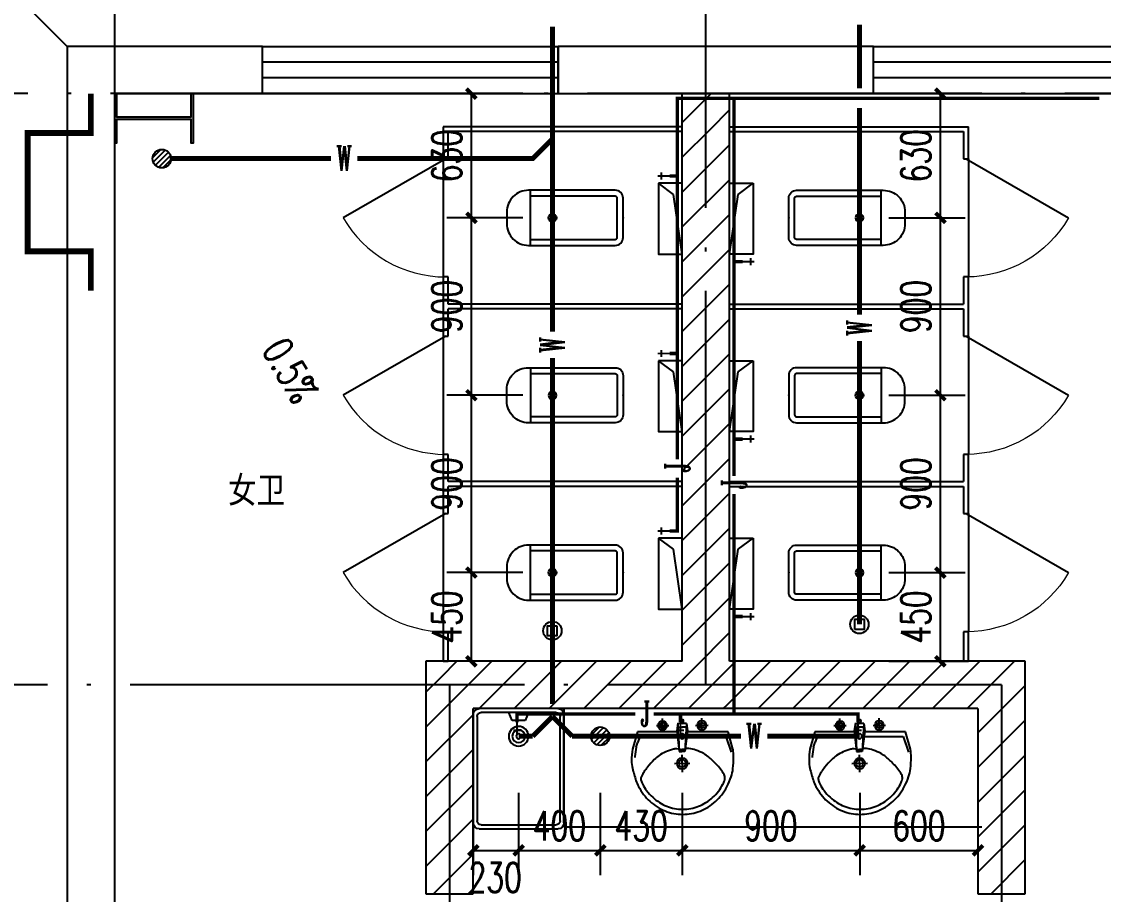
# Model space of a CAD drawing. Extents: x 14204718 to 16986381, y -1556765 to -15898.
# Drawn here: x 14931303 to 14936790, y -923927 to -919499 of the extents above; entities that cross this region are included whole.
import ezdxf

# ---------------------------------------------------------------- set-up
doc = ezdxf.new("R2010")
doc.units = 0
doc.header["$LTSCALE"] = 1000
doc.header["$MEASUREMENT"] = 0
doc.linetypes.add('DOTE', pattern=[2.42, 2, -0.2, 0.02, -0.2])
for name, color, linetype in [('COLUMN', 2, 'Continuous'), ('DIM_SYMB', 3, 'Continuous'), ('DOTE', 8, 'DOTE'), ('EQUIP_地漏', 7, 'Continuous'), ('EQUIP_污水', 7, 'Continuous'), ('EQUIP_给水', 7, 'Continuous'), ('LVTRY', 6, 'Continuous'), ('PIPE-污水', 2, 'Continuous'), ('PIPE-给水', 3, 'Continuous'), ('PUB_HATCH', 8, 'Continuous'), ('PUB_TEXT', 7, 'Continuous'), ('TEXT_污水', 7, 'Continuous'), ('TEXT_给水', 7, 'Continuous'), ('TWT_DIM', 3, 'Continuous'), ('WALL', 9, 'Continuous'), ('WALL-PARAPET', 6, 'Continuous'), ('WINDOW', 4, 'Continuous')]:
    doc.layers.add(name, color=color, linetype=linetype)
doc.styles.add('_TCH_DIM', font='SIMPLEX', dxfattribs={"bigfont": 'GBCBIG'})
doc.styles.add('_TCH_DIM_T3', font='SIMPLEX', dxfattribs={"width": 0.705882, "bigfont": 'GBCBIG'})
doc.styles.add('_TWT_PIPETEXT', font='COMPLEX', dxfattribs={"width": 0.8, "height": 2.5, "bigfont": 'HZTXT'})
doc.styles.add('YAYA', font='', dxfattribs={"width": 0.8, "height": 1})
doc.styles.get('YAYA').set_extended_font_data('SimSun')
doc.dimstyles.new('_TWT_ARCH&&50', dxfattribs={"dimtxt": 148.75, "dimasz": 50, "dimexe": 125, "dimexo": 150, "dimgap": 50, "dimtad": 1, "dimdec": 0, "dimzin": 0, "dimdsep": 46, "dimtxsty": '_TCH_DIM_T3', "dimblk": 'ARCHTICK', "dimcen": 0.09, "dimclrt": 7, "dimazin": 2, "dimtfac": 1, "dimtdec": 0, "dimtix": 1, "dimtmove": 2, "dimatfit": 3, "dimfxl": 0, "dimtolj": 1, "dimtzin": 0, "dimarcsym": 0})
pattern_1 = [(45, (0, 89.76), (-88.388383, 88.388383), [])]

# ---------------------------------------------------------------- blocks, each defined once
blk = doc.blocks.new('A$C797E1D2B')
at = {"layer": 'COLUMN'}
h = blk.add_hatch(color=256, dxfattribs=at)
h.paths.add_polyline_path([(125, 400), (250, 400), (250, 388), (130, 388), (130, 200), (125, 200)])
h.paths.add_polyline_path([(0, 400), (125, 400), (125, 200), (120, 200), (120, 388), (0, 388)])
h.paths.add_polyline_path([(0, 12), (120, 12), (120, 200), (125, 200), (125, 0), (0, 0)])
h.paths.add_polyline_path([(125, 200), (130, 200), (130, 12), (250, 12), (250, 0), (125, 0)])
blk.add_lwpolyline([(250, 0), (250, 12), (130, 12), (130, 388), (250, 388), (250, 400), (0, 400), (0, 388), (120, 388), (120, 12), (0, 12), (0, 0)], close=True, dxfattribs=at)
blk = doc.blocks.new('954652')
at = {"layer": 'LVTRY', "color": 3}
for p, q in [((1767462.5, 101357.1), (1767506.3, 101053.6)), ((1767506.3, 101053.6), (1767582.5, 100997.1))]:
    blk.add_line(p, q, dxfattribs=at)
blk.add_lwpolyline([(1767582.5, 100997.1), (1767582.5, 101357.1), (1767462.5, 101357.1), (1767462.5, 100997.1)], close=True, dxfattribs=at)
blk = doc.blocks.new('$lvtry$00000037')
for p, q in [((-305, -430), (-305, -30)), ((-285, -420), (-285, -40)), ((-275, 0), (275, 0)), ((-265, -20), (265, -20)), ((285, -40), (285, -420)), ((305, -30), (305, -430)), ((285, -180), (245, -197.5)), ((245, -197.5), (245, -262.5)), ((245, -262.5), (285, -280)), ((275, -460), (-275, -460)), ((265, -440), (-265, -440))]:
    blk.add_line(p, q)
for radius in [50, 32.5]:
    blk.add_circle((165, -230), radius)
for centre, radius, start, end in [((-275, -30), 30, 90, 180), ((-265, -40), 20, 90, 180), ((265, -40), 20, 0, 90), ((275, -30), 30, 0, 90), ((-275, -430), 30, 180, 270), ((-265, -420), 20, 180, 270), ((265, -420), 20, 270, 0), ((275, -430), 30, 270, 0)]:
    blk.add_arc(centre, radius, start, end)
blk = doc.blocks.new('$TCHSYS$APDOOR2D')
blk.add_line((0.5, 0), (0, 0.866))
at = {"lineweight": 13}
blk.add_arc((0.5, 0), 1, 120, 180, dxfattribs=at)
blk = doc.blocks.new('$lvtry$00000192')
for p, q in [((-108.8, -118), (-109.6, -48.6)), ((110, -117.2), (109.2, -47.8)), ((-143.9, -83.7), (-74.5, -82.9)), ((-23.5, -72.4), (-30.1, -109.3)), ((-23.5, -72.4), (0.2, -72.7)), ((-23.5, -72.4), (-17.3, -211.8)), ((-22.7, -91.1), (0, -91.4)), ((22.7, -91.7), (0, -91.4)), ((24, -73), (0.2, -72.7)), ((24, -73), (14.4, -212.1)), ((24, -73), (29.7, -110)), ((74.9, -82.9), (144.3, -82.1)), ((-249.2, -114), (-276.5, -200)), ((-29.5, -114), (-249.2, -114)), ((-236.7, -137.8), (-247.1, -165.9)), ((-234.7, -137.8), (-26.5, -137.8)), ((-30.1, -109.3), (-17.3, -211.8)), ((29.7, -110), (14.4, -212.1)), ((25.5, -137.8), (243.1, -137.8)), ((255.6, -114), (29.1, -114)), ((243.1, -137.8), (262.9, -191.6)), ((243.1, -137.8), (271.8, -215.7)), ((282.9, -200), (255.6, -114)), ((-256.5, -191.6), (-247.1, -165.9)), ((-17.7, -202.1), (-1.3, -202.3)), ((-17.3, -211.8), (-1.5, -211.9)), ((14.4, -212.1), (-1.5, -211.9)), ((15, -202.5), (-1.3, -202.3)), ((0.7, -314.2), (-0.3, -228.6)), ((-42.6, -271.9), (43, -270.9))]:
    blk.add_line(p, q)
for points in [[(-276.5, -200, 0.044851), (-281.9, -257.3, 0.06689), (-276.8, -295.6, 0.023023), (-257.4, -356.1, 0.044853), (-243.3, -385.6, 0.043799), (-214.9, -425.2, 0.044001), (-180.1, -459.1, 0.042834), (-139.4, -486.8, 0.043018), (-94.7, -507.1, 0.042273), (-46.8, -519.7, 0.042347), (2.4, -524, 0.04234), (51.7, -519.9, 0.042268), (99.6, -507.6, 0.043003), (144.4, -487.6, 0.042821), (185.3, -460, 0.043985), (220.2, -426.4, 0.043782), (248.9, -386.9, 0.044843), (272.9, -337.5, 0.059205), (282.9, -297.1, 0.030672), (286.5, -240.9, 0.04375), (283.2, -201.5, 0.001982), (283.1, -201.1, 0.000717), (282.9, -200)], [(-20.5, -199.9, 0.021783), (-40.4, -199.8, 0.043137), (-49.1, -200.9, 0.041783), (-92.1, -214, 0.044848), (-129.2, -232.9, 0.04131), (-155.5, -252.5, 0.026055), (-193.7, -290, 0.052783), (-227.6, -335.8, 0.159914), (-230.5, -349.3, 0.063485), (-228.6, -357.5, 0.0374), (-221.4, -373, 0.051256), (-198.3, -406.2, 0.043963), (-164.1, -439.5, 0.042872), (-127, -464.8, 0.042994), (-86.3, -483.4, 0.042296), (-42.5, -494.8, 0.042347), (2.5, -498.8, 0.042341), (47.5, -495.1, 0.042292), (91.3, -483.8, 0.04298), (132.2, -465.5, 0.042859), (169.4, -440.4, 0.043948), (202.3, -408.7, 0.046877), (227.2, -374.1, 0.041749), (235.2, -357.2, 0.059652), (238.1, -345.7, 0.177603), (233.7, -327, 0.063235), (189.1, -274.6, 0.024325), (145.8, -238.9, 0.043369), (120, -222.9, 0.042415), (76.2, -205.2, 0.050318), (37.7, -197.5, 0.034463), (32.6, -197.3, 0.015757), (19, -198.3, 0.015757)]]:
    blk.add_lwpolyline(points, format="xyb")
blk.add_lwpolyline([(-256.5, -191.6), (-264.5, -236.9), (-264.3, -241.3)])
for centre, radius in [((-109.2, -83.3), 23.8), ((-109.2, -83.3), 14.2), ((109.6, -82.5), 23.8), ((109.6, -82.5), 14.2), ((0.2, -271.4), 28.5), ((0.2, -271.4), 19)]:
    blk.add_circle(centre, radius)
for centre, start, end in [((-1.2, -61.2), 79.8328, 278.7823), ((1, -61.3), 259.8328, 98.7823)]:
    blk.add_arc(centre, 6.83, start, end)
blk.add_point((0, -91.4))
blk = doc.blocks.new('$lvtry$00000200')
at = {"color": 0}
for p, q in [((-109.8, -40), (-109.8, -469.7)), ((99.8, -30), (-99.8, -30)), ((109.8, -469.7), (109.8, -40))]:
    blk.add_line(p, q, dxfattribs=at)
blk.add_lwpolyline([(99.8, 0), (-99.8, 0, 0.414214), (-139.8, -40), (-139.8, -479.7, 0.414214), (-29.8, -589.7), (29.8, -589.7, 0.414214), (139.8, -479.7), (139.8, -40, 0.414214)], format="xyb", close=True, dxfattribs=at)
blk.add_lwpolyline([(139.8, -469.7), (-139.8, -469.7)], dxfattribs=at)
blk.add_circle((0, -358.6), 20, dxfattribs=at)
for centre, start, end in [((-99.8, -40), 90, 180), ((99.8, -40), 0, 90)]:
    blk.add_arc(centre, 10, start, end, dxfattribs=at)
for p in [(0, 0), (0, -358.6)]:
    blk.add_point(p, dxfattribs=at)
blk = doc.blocks.new('$TCHSYS$WIN2D')
for p, q in [((-0.5, 0.5), (0.5, 0.5)), ((-0.5, 0.5), (-0.5, -0.5)), ((0.5, 0.5), (0.5, -0.5)), ((0.5, 0.1667), (-0.5, 0.1667)), ((0.5, -0.1667), (-0.5, -0.1667)), ((-0.5, -0.5), (0.5, -0.5))]:
    blk.add_line(p, q)
blk = doc.blocks.new('$TwtSys$00000147')
blk.add_circle((0, 0, 0), 1)
blk = doc.blocks.new('$TwtSys$00000136')
at = {"elevation": 0}
blk.add_lwpolyline([(-51, 45), (51, 45), (51, -49), (-51, -49)], close=True, dxfattribs=at)
blk.add_circle((0, 0, 0), 93.8)
blk = doc.blocks.new('$TwtSys$00000141')
for p, q in [((-94, 8), (-10, 92)), ((-94, 8), (-10, 92)), ((-87, -35), (35, 87)), ((-87, -35), (35, 87)), ((-66, -66), (66, 66)), ((-66, -66), (66, 66)), ((-32, -87), (88, 33)), ((-32, -87), (88, 33)), ((11, -92), (92, -11)), ((11, -92), (92, -11))]:
    blk.add_line(p, q)
blk.add_circle((0, 0), 94)
blk.add_circle((0, 0), 94)
blk = doc.blocks.new('$TwtSys$00000320')
at = {"const_width": 20}
for points in [[(0, 0), (0, -121)], [(-37, -83), (37, -83)]]:
    blk.add_lwpolyline(points, dxfattribs=at)
blk = doc.blocks.new('_ArchTick')
at = {"color": 0, "linetype": 'ByBlock', "const_width": 0.4}
blk.add_lwpolyline([(-0.5, -0.5), (0.5, 0.5)], dxfattribs=at)
blk = doc.blocks.new('*D411')
at = {"layer": 'Defpoints', "color": 0}
for p in [(14935554.3, -923262.4), (14936154.3, -923262.4), (14936154.3, -923703.6)]:
    blk.add_point(p, dxfattribs=at)
at = {"layer": 'TWT_DIM', "color": 0, "lineweight": -2}
for p, q in [((14935554.3, -923412.4), (14935554.3, -923828.6)), ((14936154.3, -923412.4), (14936154.3, -923828.6)), ((14935554.3, -923703.6), (14936154.3, -923703.6))]:
    blk.add_line(p, q, dxfattribs=at)
at = {"layer": 'TWT_DIM', "color": 0, "lineweight": -2, "xscale": 50, "yscale": 50, "zscale": 50, "rotation": 180}
blk.add_blockref('_ArchTick', (14935554.3, -923703.6), dxfattribs=at)
at = {"layer": 'TWT_DIM', "color": 0, "lineweight": -2, "xscale": 50, "yscale": 50, "zscale": 50}
blk.add_blockref('_ArchTick', (14936154.3, -923703.6), dxfattribs=at)
at = {"layer": 'TWT_DIM', "color": 7, "insert": (14935854.3, -923579.3), "char_height": 148.75, "attachment_point": 5, "style": '_TCH_DIM_T3'}
blk.add_mtext('\\A1;600', dxfattribs=at)
blk = doc.blocks.new('*D412')
at = {"layer": 'Defpoints', "color": 0}
for p in [(14934654.3, -923262.4), (14935554.3, -923262.4), (14935554.3, -923703.6)]:
    blk.add_point(p, dxfattribs=at)
at = {"layer": 'TWT_DIM', "color": 0, "lineweight": -2}
for p, q in [((14934654.3, -923412.4), (14934654.3, -923828.6)), ((14935554.3, -923412.4), (14935554.3, -923828.6)), ((14934654.3, -923703.6), (14935554.3, -923703.6))]:
    blk.add_line(p, q, dxfattribs=at)
at = {"layer": 'TWT_DIM', "color": 0, "lineweight": -2, "xscale": 50, "yscale": 50, "zscale": 50, "rotation": 180}
blk.add_blockref('_ArchTick', (14934654.3, -923703.6), dxfattribs=at)
at = {"layer": 'TWT_DIM', "color": 0, "lineweight": -2, "xscale": 50, "yscale": 50, "zscale": 50}
blk.add_blockref('_ArchTick', (14935554.3, -923703.6), dxfattribs=at)
at = {"layer": 'TWT_DIM', "color": 7, "insert": (14935104.3, -923579.3), "char_height": 148.75, "attachment_point": 5, "style": '_TCH_DIM_T3'}
blk.add_mtext('\\A1;900', dxfattribs=at)
blk = doc.blocks.new('*D413')
at = {"layer": 'Defpoints', "color": 0}
for p in [(14934238.4, -923262.4), (14934654.3, -923262.4), (14934654.3, -923703.6)]:
    blk.add_point(p, dxfattribs=at)
at = {"layer": 'TWT_DIM', "color": 0, "lineweight": -2}
for p, q in [((14934238.4, -923412.4), (14934238.4, -923828.6)), ((14934654.3, -923412.4), (14934654.3, -923828.6)), ((14934238.4, -923703.6), (14934654.3, -923703.6))]:
    blk.add_line(p, q, dxfattribs=at)
at = {"layer": 'TWT_DIM', "color": 0, "lineweight": -2, "xscale": 50, "yscale": 50, "zscale": 50, "rotation": 180}
blk.add_blockref('_ArchTick', (14934238.4, -923703.6), dxfattribs=at)
at = {"layer": 'TWT_DIM', "color": 0, "lineweight": -2, "xscale": 50, "yscale": 50, "zscale": 50}
blk.add_blockref('_ArchTick', (14934654.3, -923703.6), dxfattribs=at)
at = {"layer": 'TWT_DIM', "color": 7, "insert": (14934446.4, -923579.3), "char_height": 148.75, "attachment_point": 5, "style": '_TCH_DIM_T3'}
blk.add_mtext('\\A1;430', dxfattribs=at)
blk = doc.blocks.new('*D414')
at = {"layer": 'Defpoints', "color": 0}
for p in [(14933824.3, -923262.4), (14934238.4, -923262.4), (14934238.4, -923703.6)]:
    blk.add_point(p, dxfattribs=at)
at = {"layer": 'TWT_DIM', "color": 0, "lineweight": -2}
for p, q in [((14933824.3, -923412.4), (14933824.3, -923828.6)), ((14934238.4, -923412.4), (14934238.4, -923828.6)), ((14933824.3, -923703.6), (14934238.4, -923703.6))]:
    blk.add_line(p, q, dxfattribs=at)
at = {"layer": 'TWT_DIM', "color": 0, "lineweight": -2, "xscale": 50, "yscale": 50, "zscale": 50, "rotation": 180}
blk.add_blockref('_ArchTick', (14933824.3, -923703.6), dxfattribs=at)
at = {"layer": 'TWT_DIM', "color": 0, "lineweight": -2, "xscale": 50, "yscale": 50, "zscale": 50}
blk.add_blockref('_ArchTick', (14934238.4, -923703.6), dxfattribs=at)
at = {"layer": 'TWT_DIM', "color": 7, "insert": (14934031.4, -923579.3), "char_height": 148.75, "attachment_point": 5, "style": '_TCH_DIM_T3'}
blk.add_mtext('\\A1;400', dxfattribs=at)
blk = doc.blocks.new('*D415')
at = {"layer": 'Defpoints', "color": 0}
for p in [(14933594.3, -923262.4), (14933824.3, -923262.4), (14933824.3, -923703.6)]:
    blk.add_point(p, dxfattribs=at)
at = {"layer": 'TWT_DIM', "color": 0, "lineweight": -2}
for p, q in [((14933594.3, -923412.4), (14933594.3, -923828.6)), ((14933824.3, -923412.4), (14933824.3, -923828.6)), ((14933594.3, -923703.6), (14933824.3, -923703.6))]:
    blk.add_line(p, q, dxfattribs=at)
at = {"layer": 'TWT_DIM', "color": 0, "lineweight": -2, "xscale": 50, "yscale": 50, "zscale": 50, "rotation": 180}
blk.add_blockref('_ArchTick', (14933594.3, -923703.6), dxfattribs=at)
at = {"layer": 'TWT_DIM', "color": 0, "lineweight": -2, "xscale": 50, "yscale": 50, "zscale": 50}
blk.add_blockref('_ArchTick', (14933824.3, -923703.6), dxfattribs=at)
at = {"layer": 'TWT_DIM', "color": 7, "insert": (14933705.5, -923841.1), "char_height": 148.75, "attachment_point": 5, "style": '_TCH_DIM_T3'}
blk.add_mtext('\\A1;230', dxfattribs=at)
blk = doc.blocks.new('*D420')
at = {"layer": 'Defpoints', "color": 0}
for p in [(14935552.9, -922294.4), (14935963.8, -922294.4), (14935552.9, -922744.4)]:
    blk.add_point(p, dxfattribs=at)
at = {"layer": 'TWT_DIM', "color": 0, "lineweight": -2}
for p, q in [((14935702.9, -922294.4), (14936088.8, -922294.4)), ((14935963.8, -922744.4), (14935963.8, -922294.4)), ((14935702.9, -922744.4), (14936088.8, -922744.4))]:
    blk.add_line(p, q, dxfattribs=at)
at = {"layer": 'TWT_DIM', "color": 0, "lineweight": -2, "xscale": 50, "yscale": 50, "zscale": 50}
for p, rotation in [((14935963.8, -922294.4), 90), ((14935963.8, -922744.4), 270)]:
    blk.add_blockref('_ArchTick', p, dxfattribs=dict(at, rotation=rotation))
at = {"layer": 'TWT_DIM', "color": 7, "insert": (14935839.4, -922519.4), "char_height": 148.75, "attachment_point": 5, "rotation": 90, "style": '_TCH_DIM_T3'}
blk.add_mtext('\\A1;450', dxfattribs=at)
blk = doc.blocks.new('*D421')
at = {"layer": 'Defpoints', "color": 0}
for p in [(14935552.9, -921394.4), (14935963.8, -921394.4), (14935552.9, -922294.4)]:
    blk.add_point(p, dxfattribs=at)
at = {"layer": 'TWT_DIM', "color": 0, "lineweight": -2}
for p, q in [((14935702.9, -921394.4), (14936088.8, -921394.4)), ((14935963.8, -922294.4), (14935963.8, -921394.4)), ((14935702.9, -922294.4), (14936088.8, -922294.4))]:
    blk.add_line(p, q, dxfattribs=at)
at = {"layer": 'TWT_DIM', "color": 0, "lineweight": -2, "xscale": 50, "yscale": 50, "zscale": 50}
for p, rotation in [((14935963.8, -921394.4), 90), ((14935963.8, -922294.4), 270)]:
    blk.add_blockref('_ArchTick', p, dxfattribs=dict(at, rotation=rotation))
at = {"layer": 'TWT_DIM', "color": 7, "insert": (14935839.4, -921844.4), "char_height": 148.75, "attachment_point": 5, "rotation": 90, "style": '_TCH_DIM_T3'}
blk.add_mtext('\\A1;900', dxfattribs=at)
blk = doc.blocks.new('*D422')
at = {"layer": 'Defpoints', "color": 0}
for p in [(14935552.9, -920494.4), (14935963.8, -920494.4), (14935552.9, -921394.4)]:
    blk.add_point(p, dxfattribs=at)
at = {"layer": 'TWT_DIM', "color": 0, "lineweight": -2}
for p, q in [((14935702.9, -920494.4), (14936088.8, -920494.4)), ((14935963.8, -921394.4), (14935963.8, -920494.4)), ((14935702.9, -921394.4), (14936088.8, -921394.4))]:
    blk.add_line(p, q, dxfattribs=at)
at = {"layer": 'TWT_DIM', "color": 0, "lineweight": -2, "xscale": 50, "yscale": 50, "zscale": 50}
for p, rotation in [((14935963.8, -920494.4), 90), ((14935963.8, -921394.4), 270)]:
    blk.add_blockref('_ArchTick', p, dxfattribs=dict(at, rotation=rotation))
at = {"layer": 'TWT_DIM', "color": 7, "insert": (14935839.4, -920944.4), "char_height": 148.75, "attachment_point": 5, "rotation": 90, "style": '_TCH_DIM_T3'}
blk.add_mtext('\\A1;900', dxfattribs=at)
blk = doc.blocks.new('*D423')
at = {"layer": 'Defpoints', "color": 0}
for p in [(14935552.9, -919864.4), (14935963.8, -919864.4), (14935552.9, -920494.4)]:
    blk.add_point(p, dxfattribs=at)
at = {"layer": 'TWT_DIM', "color": 0, "lineweight": -2}
for p, q in [((14935702.9, -919864.4), (14936088.8, -919864.4)), ((14935963.8, -920494.4), (14935963.8, -919864.4)), ((14935702.9, -920494.4), (14936088.8, -920494.4))]:
    blk.add_line(p, q, dxfattribs=at)
at = {"layer": 'TWT_DIM', "color": 0, "lineweight": -2, "xscale": 50, "yscale": 50, "zscale": 50}
for p, rotation in [((14935963.8, -919864.4), 90), ((14935963.8, -920494.4), 270)]:
    blk.add_blockref('_ArchTick', p, dxfattribs=dict(at, rotation=rotation))
at = {"layer": 'TWT_DIM', "color": 7, "insert": (14935839.4, -920179.4), "char_height": 148.75, "attachment_point": 5, "rotation": 90, "style": '_TCH_DIM_T3'}
blk.add_mtext('\\A1;630', dxfattribs=at)
blk = doc.blocks.new('*D424')
at = {"layer": 'Defpoints', "color": 0}
for p in [(14933584.8, -922294.4), (14933995.7, -922294.4), (14933995.7, -922744.4)]:
    blk.add_point(p, dxfattribs=at)
at = {"layer": 'TWT_DIM', "color": 0, "lineweight": -2}
for p, q in [((14933845.7, -922294.4), (14933459.8, -922294.4)), ((14933584.8, -922744.4), (14933584.8, -922294.4)), ((14933845.7, -922744.4), (14933459.8, -922744.4))]:
    blk.add_line(p, q, dxfattribs=at)
at = {"layer": 'TWT_DIM', "color": 0, "lineweight": -2, "xscale": 50, "yscale": 50, "zscale": 50}
for p, rotation in [((14933584.8, -922294.4), 90), ((14933584.8, -922744.4), 270)]:
    blk.add_blockref('_ArchTick', p, dxfattribs=dict(at, rotation=rotation))
at = {"layer": 'TWT_DIM', "color": 7, "insert": (14933460.5, -922519.4), "char_height": 148.75, "attachment_point": 5, "rotation": 90, "style": '_TCH_DIM_T3'}
blk.add_mtext('\\A1;450', dxfattribs=at)
blk = doc.blocks.new('*D425')
at = {"layer": 'Defpoints', "color": 0}
for p in [(14933584.8, -921394.4), (14933995.7, -921394.4), (14933995.7, -922294.4)]:
    blk.add_point(p, dxfattribs=at)
at = {"layer": 'TWT_DIM', "color": 0, "lineweight": -2}
for p, q in [((14933845.7, -921394.4), (14933459.8, -921394.4)), ((14933584.8, -922294.4), (14933584.8, -921394.4)), ((14933845.7, -922294.4), (14933459.8, -922294.4))]:
    blk.add_line(p, q, dxfattribs=at)
at = {"layer": 'TWT_DIM', "color": 0, "lineweight": -2, "xscale": 50, "yscale": 50, "zscale": 50}
for p, rotation in [((14933584.8, -921394.4), 90), ((14933584.8, -922294.4), 270)]:
    blk.add_blockref('_ArchTick', p, dxfattribs=dict(at, rotation=rotation))
at = {"layer": 'TWT_DIM', "color": 7, "insert": (14933460.5, -921844.4), "char_height": 148.75, "attachment_point": 5, "rotation": 90, "style": '_TCH_DIM_T3'}
blk.add_mtext('\\A1;900', dxfattribs=at)
blk = doc.blocks.new('*D426')
at = {"layer": 'Defpoints', "color": 0}
for p in [(14933584.8, -920494.4), (14933995.7, -920494.4), (14933995.7, -921394.4)]:
    blk.add_point(p, dxfattribs=at)
at = {"layer": 'TWT_DIM', "color": 0, "lineweight": -2}
for p, q in [((14933845.7, -920494.4), (14933459.8, -920494.4)), ((14933584.8, -921394.4), (14933584.8, -920494.4)), ((14933845.7, -921394.4), (14933459.8, -921394.4))]:
    blk.add_line(p, q, dxfattribs=at)
at = {"layer": 'TWT_DIM', "color": 0, "lineweight": -2, "xscale": 50, "yscale": 50, "zscale": 50}
for p, rotation in [((14933584.8, -920494.4), 90), ((14933584.8, -921394.4), 270)]:
    blk.add_blockref('_ArchTick', p, dxfattribs=dict(at, rotation=rotation))
at = {"layer": 'TWT_DIM', "color": 7, "insert": (14933460.5, -920944.4), "char_height": 148.75, "attachment_point": 5, "rotation": 90, "style": '_TCH_DIM_T3'}
blk.add_mtext('\\A1;900', dxfattribs=at)
blk = doc.blocks.new('*D427')
at = {"layer": 'Defpoints', "color": 0}
for p in [(14933584.8, -919864.4), (14933995.7, -919864.4), (14933995.7, -920494.4)]:
    blk.add_point(p, dxfattribs=at)
at = {"layer": 'TWT_DIM', "color": 0, "lineweight": -2}
for p, q in [((14933845.7, -919864.4), (14933459.8, -919864.4)), ((14933584.8, -920494.4), (14933584.8, -919864.4)), ((14933845.7, -920494.4), (14933459.8, -920494.4))]:
    blk.add_line(p, q, dxfattribs=at)
at = {"layer": 'TWT_DIM', "color": 0, "lineweight": -2, "xscale": 50, "yscale": 50, "zscale": 50}
for p, rotation in [((14933584.8, -919864.4), 90), ((14933584.8, -920494.4), 270)]:
    blk.add_blockref('_ArchTick', p, dxfattribs=dict(at, rotation=rotation))
at = {"layer": 'TWT_DIM', "color": 7, "insert": (14933460.5, -920179.4), "char_height": 148.75, "attachment_point": 5, "rotation": 90, "style": '_TCH_DIM_T3'}
blk.add_mtext('\\A1;630', dxfattribs=at)

msp = doc.modelspace()

# ---------------------------------------------------------------- hatches: boundary and pattern name
at = {"layer": 'PIPE-污水', "linetype": 'Continuous'}
for points in [[(14933895.7, -920193.9), (14933895.7, -920206.4), (14933900.9, -920206.4)], [(14933895.7, -920193.9), (14933904.5, -920202.8), (14933900.9, -920206.4)]]:
    msp.add_hatch(color=256, dxfattribs=at).paths.add_polyline_path(points)
at = {"layer": 'PIPE-给水', "linetype": 'Continuous'}
for points in [[(14934629.9, -919887.9), (14934621.1, -919887.9), (14934621.1, -919879.2)], [(14934629.9, -919887.9), (14934629.9, -919879.2), (14934621.1, -919879.2)], [(14934629.9, -922082.7), (14934629.9, -922091.4), (14934638.6, -922091.4)], [(14934629.9, -922082.7), (14934638.6, -922082.7), (14934638.6, -922091.4)], [(14933816.2, -923011.5), (14933807.5, -923011.5), (14933807.5, -923002.7)], [(14933816.2, -923011.5), (14933816.2, -923002.7), (14933807.5, -923002.7)], [(14935545.4, -923011.5), (14935554.1, -923011.5), (14935554.1, -923002.7)], [(14935545.4, -923011.5), (14935545.4, -923002.7), (14935554.1, -923002.7)]]:
    msp.add_hatch(color=256, dxfattribs=at).paths.add_polyline_path(points)
at = {"layer": 'PUB_HATCH'}
h = msp.add_hatch(dxfattribs=at)
h.set_pattern_fill('普通砖', color=256, scale=50, style=0)
h.set_pattern_definition(pattern_1)
h.paths.add_polyline_path([(14934654.3, -920044.5), (14934894.3, -920044.5), (14934894.3, -919864.4), (14934654.3, -919864.4)])
h = msp.add_hatch(dxfattribs=at)
h.set_pattern_fill('普通砖', color=256, scale=50, style=0)
h.set_pattern_definition(pattern_1)
h.paths.add_polyline_path([(14934654.3, -920944.4), (14934894.3, -920944.4), (14934894.3, -920044.5), (14934654.3, -920044.5)])
h = msp.add_hatch(dxfattribs=at)
h.set_pattern_fill('普通砖', color=256, scale=50, style=0)
h.set_pattern_definition(pattern_1)
h.paths.add_polyline_path([(14934654.3, -921844.4), (14934894.3, -921844.4), (14934894.3, -920944.4), (14934654.3, -920944.4)])
h = msp.add_hatch(dxfattribs=at)
h.set_pattern_fill('普通砖', color=256, scale=50, style=0)
h.set_pattern_definition(pattern_1)
h.paths.add_polyline_path([(14934814.3, -922824.4), (14934894.3, -922744.4), (14934894.3, -921844.4), (14934654.3, -921844.4), (14934654.3, -922744.4)])
h = msp.add_hatch(dxfattribs=at)
h.set_pattern_fill('普通砖', color=256, scale=50, style=0)
h.set_pattern_definition(pattern_1)
h.paths.add_polyline_path([(14933354.3, -922744.4), (14933354.3, -923924.4), (14933594.3, -923924.4), (14933594.3, -922984.4)])
h = msp.add_hatch(dxfattribs=at)
h.set_pattern_fill('普通砖', color=256, scale=50, style=0)
h.set_pattern_definition(pattern_1)
h.paths.add_polyline_path([(14934814.3, -922824.4), (14934654.3, -922744.4), (14933354.3, -922744.4), (14933594.3, -922984.4), (14934894.3, -922984.4)])
h = msp.add_hatch(dxfattribs=at)
h.set_pattern_fill('普通砖', color=256, scale=50, style=0)
h.set_pattern_definition(pattern_1)
h.paths.add_polyline_path([(14936394.3, -922744.4), (14934894.3, -922744.4), (14934814.3, -922824.4), (14934894.3, -922984.4), (14936154.3, -922984.4)])
h = msp.add_hatch(dxfattribs=at)
h.set_pattern_fill('普通砖', color=256, scale=50, style=0)
h.set_pattern_definition(pattern_1)
h.paths.add_polyline_path([(14936154.3, -922984.4), (14936154.3, -923924.4), (14936394.3, -923924.4), (14936394.3, -922744.4)])

# ---------------------------------------------------------------- linework, layer by layer
at = {"ltscale": 0.5}
msp.add_line((14931534.3, -919624.4, 400), (14931034.3, -919124.4, 400), dxfattribs=at)
at = {"const_width": 30, "elevation": 400}
msp.add_lwpolyline([(14931654.3, -920864.4), (14931654.3, -920664.4), (14931334.3, -920664.4), (14931334.3, -920064.4), (14931654.3, -920064.4), (14931654.3, -919864.4)], dxfattribs=at)
at = {"layer": 'DIM_SYMB'}
for points in [[(14932710.8, -921595.2, 0, 0, 0), (14932483.4, -921206.9, 40, 0, 0), (14932407.6, -921077.4, 0, 0, 0)], [(14935286.9, -924468.8, 0, 0, 0), (14935286.9, -924018.8, 40, 0, 0), (14935286.9, -923868.8, 0, 0, 0)]]:
    msp.add_lwpolyline(points, format="xyseb", dxfattribs=at)
at = {"layer": 'DOTE'}
for p, q in [((14931774.3, -919124.4, 400), (14931774.3, -925584.4, 400)), ((14934774.3, -922864.4, 400), (14934774.3, -919124.4, 400)), ((14938594.3, -919864.4, 400), (14931034.3, -919864.4, 400)), ((14936274.3, -922864.4, 400), (14931034.3, -922864.4, 400)), ((14933474.3, -922864.4, 400), (14933474.3, -925584.4, 400)), ((14936274.3, -922864.4, 400), (14936274.3, -925584.4, 400))]:
    msp.add_line(p, q, dxfattribs=at)
at = {"layer": 'LVTRY'}
for p, q in [((14933441.8, -920032), (14933441.8, -920194.4)), ((14934654.3, -920032), (14933441.8, -920032)), ((14934654.3, -920057), (14934654.3, -920032)), ((14934894.3, -920032), (14936106.8, -920032)), ((14936106.8, -920194.4), (14936106.8, -920032)), ((14933466.8, -920194.4), (14933466.8, -920057)), ((14934654.3, -920057), (14933466.8, -920057)), ((14934894.3, -920057), (14936081.8, -920057)), ((14936081.8, -920057), (14936081.8, -920194.4)), ((14933441.8, -920194.4), (14933466.8, -920194.4)), ((14933441.8, -920194.4, 800), (14933441.8, -920794.4, 800)), ((14936081.8, -920194.4), (14936106.8, -920194.4)), ((14936106.8, -920194.4, 800), (14936106.8, -920794.4, 800)), ((14933466.8, -920794.4), (14933441.8, -920794.4)), ((14933441.8, -920794.4), (14933441.8, -920944.4)), ((14933466.8, -920931.9), (14933466.8, -920794.4)), ((14936106.8, -920794.4), (14936081.8, -920794.4)), ((14936081.8, -920794.4), (14936081.8, -920931.9)), ((14936106.8, -920944.4), (14936106.8, -920794.4)), ((14933441.8, -920944.4), (14933441.8, -921094.4)), ((14934654.3, -920931.9), (14933466.8, -920931.9)), ((14934654.3, -920956.9), (14933466.8, -920956.9)), ((14933466.8, -921094.4), (14933466.8, -920956.9)), ((14934654.3, -920956.9), (14934654.3, -920931.9)), ((14934894.3, -920931.9), (14936081.8, -920931.9)), ((14934894.3, -920956.9), (14936081.8, -920956.9)), ((14936081.8, -920956.9), (14936081.8, -921094.4)), ((14936106.8, -921094.4), (14936106.8, -920944.4)), ((14933441.8, -921094.4), (14933466.8, -921094.4)), ((14933441.8, -921094.4, 800), (14933441.8, -921694.4, 800)), ((14936081.8, -921094.4), (14936106.8, -921094.4)), ((14936106.8, -921094.4, 800), (14936106.8, -921694.4, 800)), ((14933466.8, -921694.4), (14933441.8, -921694.4)), ((14933441.8, -921694.4), (14933441.8, -921844.4)), ((14933466.8, -921831.9), (14933466.8, -921694.4)), ((14936106.8, -921694.4), (14936081.8, -921694.4)), ((14936081.8, -921694.4), (14936081.8, -921831.9)), ((14936106.8, -921844.4), (14936106.8, -921694.4)), ((14933441.8, -921844.4), (14933441.8, -921994.4)), ((14934654.3, -921831.9), (14933466.8, -921831.9)), ((14934654.3, -921856.9), (14934654.3, -921831.9)), ((14934894.3, -921831.9), (14936081.8, -921831.9)), ((14936106.8, -921994.4), (14936106.8, -921844.4)), ((14934654.3, -921856.9), (14933466.8, -921856.9)), ((14933466.8, -921994.4), (14933466.8, -921856.9)), ((14934894.3, -921856.9), (14936081.8, -921856.9)), ((14936081.8, -921856.9), (14936081.8, -921994.4)), ((14933441.8, -921994.4), (14933466.8, -921994.4)), ((14933441.8, -921994.4, 800), (14933441.8, -922594.4, 800)), ((14936081.8, -921994.4), (14936106.8, -921994.4)), ((14936106.8, -921994.4, 800), (14936106.8, -922594.4, 800)), ((14933466.8, -922594.4), (14933441.8, -922594.4)), ((14933441.8, -922594.4), (14933441.8, -922744.4)), ((14933466.8, -922744.4), (14933466.8, -922594.4)), ((14936106.8, -922594.4), (14936081.8, -922594.4)), ((14936081.8, -922594.4), (14936081.8, -922744.4)), ((14936106.8, -922744.4), (14936106.8, -922594.4)), ((14933441.8, -922744.4), (14933466.8, -922744.4)), ((14936081.8, -922744.4), (14936106.8, -922744.4)), ((14934054.3, -922984.4, 400), (14934054.3, -923584.4, 400)), ((14934054.3, -923584.4, 400), (14936174.3, -923584.4, 400))]:
    msp.add_line(p, q, dxfattribs=at)
at = {"layer": 'PIPE-污水', "linetype": 'Continuous', "ltscale": 0.25, "const_width": 25}
for points in [[(14933995.7, -920093.9), (14933995.7, -919525.3)], [(14935552.9, -919837.9), (14935552.9, -919513.6)], [(14935552.9, -920985.4), (14935552.9, -919937.9)], [(14933895.7, -920193.9), (14933995.7, -920093.9)], [(14933995.7, -921072.1), (14933995.7, -920093.9)], [(14932873, -920193.9), (14932054.7, -920193.9)], [(14933895.7, -920193.9), (14933006.8, -920193.9)], [(14935552.9, -922556.7), (14935552.9, -921119.3)], [(14933995.7, -922961.5), (14933995.7, -921205.9)], [(14933895.7, -923124.4), (14933995.7, -923024.4)], [(14934095.7, -923124.4), (14933995.7, -923024.4)], [(14933824.3, -923124.4), (14933895.7, -923124.4)], [(14934095.7, -923124.4), (14934653.5, -923124.4)], [(14934653.5, -923124.4), (14934952.2, -923124.4)], [(14935086.1, -923124.4), (14935553.5, -923124.4)]]:
    msp.add_lwpolyline(points, dxfattribs=at)
at = {"layer": 'PIPE-给水', "linetype": 'Continuous', "ltscale": 0.25, "const_width": 17.5}
for points in [[(14934629.9, -919887.9), (14934629.9, -920282.7)], [(14934917, -919887.9), (14934629.9, -919887.9)], [(14936770.2, -919887.9), (14934917, -919887.9)], [(14934917, -919887.9), (14934917, -920717.2)], [(14934629.9, -920282.7), (14934589.8, -920282.7)], [(14934629.9, -920282.7), (14934629.9, -921182.7)], [(14934917, -920717.2), (14934960.2, -920717.2)], [(14934917, -920717.2), (14934917, -921617.2)], [(14934629.9, -921182.7), (14934589.8, -921182.7)], [(14934629.9, -921182.7), (14934629.9, -921720.2)], [(14934917, -921617.2), (14934960.2, -921617.2)], [(14934917, -921617.2), (14934917, -921804.2)], [(14934629.9, -921812.1), (14934629.9, -922082.7)], [(14934917, -921896.1), (14934917, -922517.2)], [(14934629.9, -922082.7), (14934589.8, -922082.7)], [(14934917, -922517.2), (14934960.2, -922517.2)], [(14934917, -922517.2), (14934917, -923011.5)], [(14933816.2, -923011.5), (14933816.2, -923053.7)], [(14934416.9, -923011.5), (14933816.2, -923011.5)], [(14934645.4, -923011.5), (14934508.9, -923011.5)], [(14934917, -923011.5), (14934645.4, -923011.5)], [(14934645.4, -923011.5), (14934645.4, -923053.7)], [(14935545.4, -923011.5), (14934917, -923011.5)], [(14935545.4, -923011.5), (14935545.4, -923053.7)]]:
    msp.add_lwpolyline(points, dxfattribs=at)
at = {"layer": 'WALL'}
for p, q in [((14934654.3, -920044.5), (14934654.3, -919864.4)), ((14934894.3, -920044.5), (14934894.3, -919864.4)), ((14934654.3, -920944.4), (14934654.3, -920044.5)), ((14934894.3, -920944.4), (14934894.3, -920044.5)), ((14934654.3, -921844.4), (14934654.3, -920944.4)), ((14934894.3, -921844.4), (14934894.3, -920944.4)), ((14934654.3, -922744.4), (14934654.3, -921844.4)), ((14934894.3, -922744.4), (14934894.3, -921844.4)), ((14933354.3, -922744.4), (14933354.3, -923924.4)), ((14934654.3, -922744.4), (14933354.3, -922744.4)), ((14936394.3, -922744.4), (14934894.3, -922744.4)), ((14936394.3, -923924.4), (14936394.3, -922744.4)), ((14933594.3, -923924.4), (14933594.3, -922984.4)), ((14934894.3, -922984.4), (14933594.3, -922984.4)), ((14936154.3, -922984.4), (14934894.3, -922984.4)), ((14936154.3, -922984.4), (14936154.3, -923924.4)), ((14933354.3, -923924.4), (14933594.3, -923924.4)), ((14936154.3, -923924.4), (14936394.3, -923924.4))]:
    msp.add_line(p, q, dxfattribs=at)
at = {"layer": 'WALL-PARAPET'}
for p, q in [((14931534.3, -919624.4), (14931534.3, -924964.4)), ((14932524.3, -919624.4), (14931534.3, -919624.4)), ((14932524.3, -919864.4), (14932524.3, -919624.4)), ((14934894.3, -919624.4), (14934024.3, -919624.4)), ((14934024.3, -919624.4), (14934024.3, -919864.4)), ((14935624.3, -919624.4), (14934894.3, -919624.4)), ((14935624.3, -919864.4), (14935624.3, -919624.4)), ((14931774.3, -919864.4), (14931774.3, -924844.4)), ((14931774.3, -919864.4), (14932524.3, -919864.4)), ((14934024.3, -919864.4), (14934894.3, -919864.4)), ((14934894.3, -919864.4), (14935624.3, -919864.4))]:
    msp.add_line(p, q, dxfattribs=at)

# ---------------------------------------------------------------- block references
for name, p, rotation in [('A$C797E1D2B', (14932174.3, -920114.4, 400), 90.00000000000001), ('954652', (16702116.8, -819322.1, 400), 180), ('954652', (16702116.8, -820222.1, 0), 180), ('954652', (16702116.8, -821122.1, 400), 180)]:
    msp.add_blockref(name, p, dxfattribs=dict(rotation=rotation))
at = {"xscale": -1, "rotation": 180}
for p in [(13167431.9, -819322.1, 400), (13167431.9, -820222.1, 0), (13167431.9, -821122.1, 400)]:
    msp.add_blockref('954652', p, dxfattribs=at)
at = {"layer": 'EQUIP_地漏', "xscale": 0.5, "yscale": 0.5, "zscale": 0.5}
msp.add_blockref('$TwtSys$00000141', (14932014.6, -920193.9), dxfattribs=at)
at = {"layer": 'EQUIP_地漏', "xscale": 0.5, "yscale": 0.5, "zscale": 0.5, "rotation": 180.0000000046279}
msp.add_blockref('$TwtSys$00000141', (14934238.4, -923124.4), dxfattribs=at)
at = {"layer": 'EQUIP_污水', "xscale": 12.5, "yscale": -12.5, "zscale": 12.5}
for p in [(14933995.7, -920494.4), (14935552.9, -920494.4), (14933995.7, -921394.4), (14935552.9, -921394.4), (14933995.7, -922294.4), (14935552.9, -922294.4), (14933824.3, -923124.4), (14934653.5, -923124.4), (14935553.5, -923124.4)]:
    msp.add_blockref('$TwtSys$00000147', p, dxfattribs=at)
at = {"layer": 'EQUIP_污水', "xscale": 0.5, "yscale": 0.5, "zscale": 0.5}
for p, rotation in [((14935552.9, -922556.7), 89.99999999999999), ((14933995.7, -922589.3), 270)]:
    msp.add_blockref('$TwtSys$00000136', p, dxfattribs=dict(at, rotation=rotation))
at = {"layer": 'EQUIP_给水', "xscale": 0.5, "zscale": 0.5}
for p, yscale, rotation in [((14934589.8, -920282.7), -0.5, 90.00000000000001), ((14934960.2, -920717.2), -0.5, 270), ((14934589.8, -921182.7), 0.5, 270), ((14934960.2, -921617.2), 0.5, 89.99999999999999), ((14934589.8, -922082.7), -0.5, 90.00000000000001), ((14934960.2, -922517.2), -0.5, 270), ((14933816.2, -923053.7), -0.5, 180), ((14934645.4, -923053.7), -0.5, 180), ((14935545.4, -923053.7), -0.5, 180)]:
    msp.add_blockref('$TwtSys$00000320', p, dxfattribs=dict(at, yscale=yscale, rotation=rotation))
at = {"layer": 'LVTRY', "xscale": -600, "zscale": 25, "rotation": 270}
for p, yscale in [((14933454.3, -920494.4), -600), ((14936094.3, -920494.4), 600), ((14933454.3, -921394.4), -600), ((14936094.3, -921394.4), 600), ((14933454.3, -922294.4), -600), ((14936094.3, -922294.4), 600)]:
    msp.add_blockref('$TCHSYS$APDOOR2D', p, dxfattribs=dict(at, yscale=yscale))
at = {"layer": 'LVTRY'}
for p, rotation in [((14934354.3, -920494.4), 270), ((14935194.3, -921394.4), 90.00000000000001), ((14934354.3, -922294.4), 270)]:
    msp.add_blockref('$lvtry$00000200', p, dxfattribs=dict(at, rotation=rotation))
at = {"layer": 'LVTRY', "yscale": -1}
for name, p, rotation in [('$lvtry$00000200', (14935194.3, -920494.4), 270), ('$lvtry$00000200', (14934354.3, -921394.4), 89.99999999999999), ('$lvtry$00000200', (14935194.3, -922294.4), 270), ('$lvtry$00000037', (14934054.3, -923289.4, 400), 89.9999999999983)]:
    msp.add_blockref(name, p, dxfattribs=dict(at, rotation=rotation))
at = {"layer": 'LVTRY', "xscale": 0.9107142857142857, "yscale": 1.023255813953488, "rotation": 4.349156031426774e-11}
for p in [(14934654.1, -922984.7, 400), (14935554.1, -922984.7, 400)]:
    msp.add_blockref('$lvtry$00000192', p, dxfattribs=at)
at = {"layer": 'WINDOW', "xscale": -1500, "yscale": 240, "zscale": -1500, "rotation": 180}
for p in [(14933274.3, -919744.4), (14936374.3, -919744.4)]:
    msp.add_blockref('$TCHSYS$WIN2D', p, dxfattribs=at)

# ---------------------------------------------------------------- texts
at = {"layer": 'PUB_TEXT', "style": '_TCH_DIM', "width": 0.705882}
msp.add_text('0.5%%%', height=148.75, rotation=300.3532, dxfattribs=at).set_placement((14932518.6, -921163.1))
at = {"layer": 'PUB_TEXT', "style": 'YAYA', "width": 0.8}
msp.add_text('女卫', height=132.91, dxfattribs=at).set_placement((14932350.3, -921941.6, 400))
at = {"layer": 'TEXT_污水', "style": '_TWT_PIPETEXT', "width": 0.64}
for p in [(14932898, -920256.4), (14934977.2, -923186.9)]:
    msp.add_text('W', height=125, dxfattribs=at).set_placement(p)
for p in [(14935615.4, -921094.3), (14934058.2, -921180.9)]:
    msp.add_text('W', height=125, rotation=90, dxfattribs=at).set_placement(p)
at = {"layer": 'TEXT_给水', "style": '_TWT_PIPETEXT', "width": 0.64}
for p in [(14934692.4, -921787.1), (14934979.5, -921871.1)]:
    msp.add_text('J', height=125, rotation=90, dxfattribs=at).set_placement(p)
msp.add_text('J', height=125, dxfattribs=at).set_placement((14934441.9, -923074))

# ---------------------------------------------------------------- dimensions: what is measured, and where the dimension line sits
at = {"layer": 'TWT_DIM'}
for p1, p2, distance, text, picture, middle in [((14933995.7, -920494.4), (14933995.7, -919864.4), 410.9, '630', '*D427', (14933460.5, -920179.4)), ((14935552.9, -920494.4), (14935552.9, -919864.4), -410.9, '630', '*D423', (14935839.4, -920179.4)), ((14933995.7, -921394.4), (14933995.7, -920494.4), 410.9, '900', '*D426', (14933460.5, -920944.4)), ((14935552.9, -921394.4), (14935552.9, -920494.4), -410.9, '900', '*D422', (14935839.4, -920944.4)), ((14933995.7, -922294.4), (14933995.7, -921394.4), 410.9, '900', '*D425', (14933460.5, -921844.4)), ((14935552.9, -922294.4), (14935552.9, -921394.4), -410.9, '900', '*D421', (14935839.4, -921844.4)), ((14933995.7, -922744.4), (14933995.7, -922294.4), 410.9, '450', '*D424', (14933460.5, -922519.4)), ((14935552.9, -922744.4), (14935552.9, -922294.4), -410.9, '450', '*D420', (14935839.4, -922519.4)), ((14933824.3, -923262.4), (14934238.4, -923262.4), -441.2, '400', '*D414', (14934031.4, -923579.3)), ((14934238.4, -923262.4), (14934654.3, -923262.4), -441.2, '430', '*D413', (14934446.4, -923579.3)), ((14934654.3, -923262.4), (14935554.3, -923262.4), -441.2, '900', '*D412', (14935104.3, -923579.3)), ((14935554.3, -923262.4), (14936154.3, -923262.4), -441.2, '600', '*D411', (14935854.3, -923579.3))]:
    dim = msp.add_aligned_dim(p1=p1, p2=p2, distance=distance, text=text, dimstyle='_TWT_ARCH&&50', dxfattribs=at)
    dim.commit()
    dim.dimension.update_dxf_attribs({"geometry": picture, "text_midpoint": middle})
dim = msp.add_linear_dim(base=(14933824.3, -923703.6), p1=(14933594.3, -923262.4), p2=(14933824.3, -923262.4), angle=0, text='230', dimstyle='_TWT_ARCH&&50', dxfattribs=at)
dim.commit()
dim.dimension.update_dxf_attribs({"geometry": '*D415', "text_midpoint": (14933705.5, -923841.1), "dimtype": 161})

doc.saveas('drawing.dxf')
